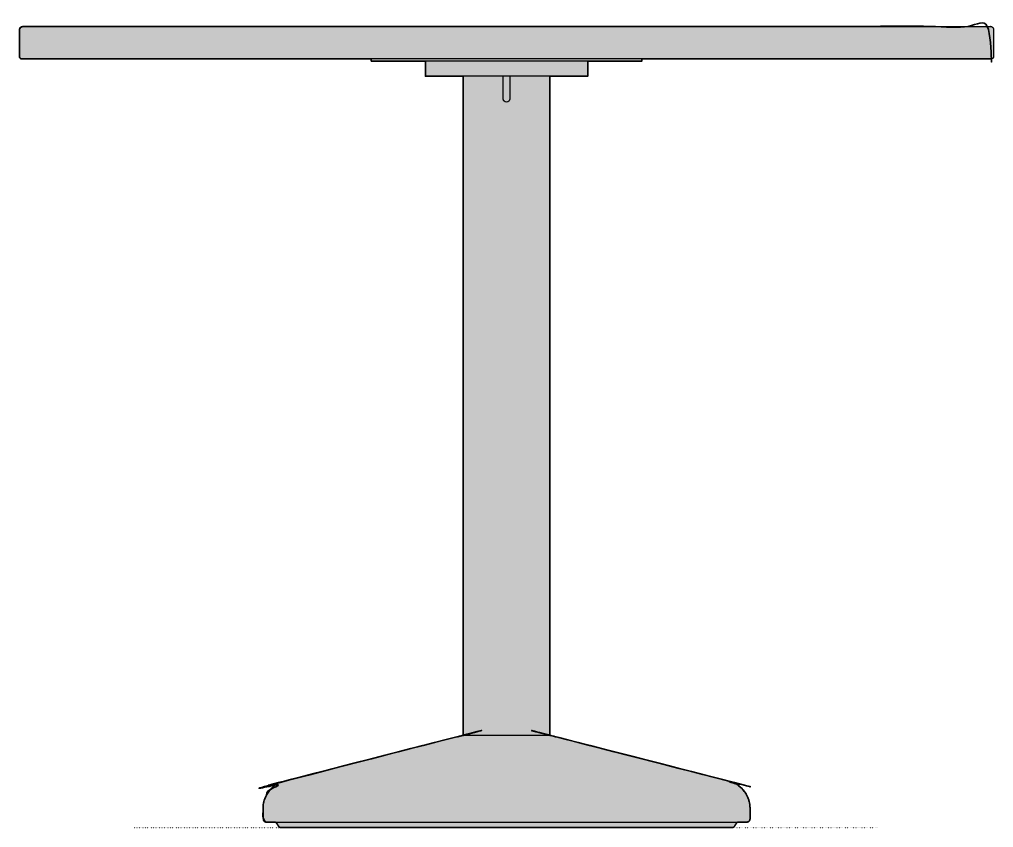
# Model space of a CAD drawing. Header units: millimetres. Extents: x -106 to 1927, y -1359 to 746.
# Drawn here: x -106 to 794, y 0 to 746 of the extents above; entities that cross this region are included whole.
import ezdxf

# ---------------------------------------------------------------- set-up
doc = ezdxf.new("R2010")
doc.units = ezdxf.units.MM
doc.linetypes.add('Dots', pattern=[1, 0, -1])
doc.layers.add('Blocks', color=7, linetype='Continuous')
doc.layers.add('Blocks$Fill', color=7, linetype='Continuous', true_color=0xffffff)
for name, color, linetype, lineweight, true_color in [('Blocks$Inner', 7, 'Continuous', 25, 0x007f00), ('Blocks$Outline', 7, 'Continuous', 35, 0xff3f3f), ('Groud', 7, 'Dots', 25, 0x243775)]:
    doc.layers.add(name, color=color, linetype=linetype, lineweight=lineweight, true_color=true_color)

# ---------------------------------------------------------------- blocks, each defined once
blk = doc.blocks.new('Ceramic Table Ø90 Front')
at = {"layer": 'Blocks$Fill'}
blk.add_hatch(color=256, dxfattribs=at).paths.add_polyline_path([(383.71, 85), (384.71, 85), (384.71, 85), (549.15, 42.91), (549.64, 42.78), (550.12, 42.64), (550.6, 42.49), (551.09, 42.34), (551.57, 42.17), (552.05, 41.99), (552.54, 41.79), (553.02, 41.59), (553.49, 41.38), (553.97, 41.16), (554.44, 40.92), (554.92, 40.68), (555.38, 40.42), (555.85, 40.16), (556.31, 39.88), (556.77, 39.59), (557.22, 39.3), (557.67, 38.99), (558.11, 38.67), (558.55, 38.34), (558.98, 38), (559.4, 37.65), (559.82, 37.29), (560.23, 36.93), (560.64, 36.55), (561.04, 36.16), (561.43, 35.77), (561.81, 35.36), (562.18, 34.95), (562.54, 34.53), (562.9, 34.1), (563.25, 33.67), (563.58, 33.22), (563.91, 32.77), (564.23, 32.32), (564.53, 31.85), (564.83, 31.38), (565.12, 30.91), (565.39, 30.43), (565.66, 29.94), (565.91, 29.45), (566.15, 28.96), (566.39, 28.46), (566.61, 27.96), (566.82, 27.45), (567.02, 26.94), (567.2, 26.43), (567.38, 25.92), (567.55, 25.41), (567.7, 24.89), (567.84, 24.38), (567.97, 23.86), (568.09, 23.34), (568.2, 22.82), (568.3, 22.31), (568.39, 21.79), (568.46, 21.28), (568.53, 20.76), (568.58, 20.25), (568.63, 19.74), (568.66, 19.23), (568.69, 18.73), (568.7, 18.22), (568.71, 17.72), (568.71, 8), (568.71, 7.93), (568.7, 7.87), (568.7, 7.8), (568.7, 7.73), (568.69, 7.66), (568.68, 7.59), (568.67, 7.52), (568.66, 7.45), (568.64, 7.38), (568.63, 7.31), (568.61, 7.24), (568.59, 7.17), (568.57, 7.1), (568.55, 7.03), (568.52, 6.96), (568.5, 6.9), (568.47, 6.83), (568.44, 6.76), (568.41, 6.69), (568.37, 6.62), (568.34, 6.55), (568.3, 6.49), (568.26, 6.42), (568.22, 6.36), (568.18, 6.29), (568.13, 6.23), (568.08, 6.17), (568.04, 6.11), (567.99, 6.05), (567.94, 5.99), (567.88, 5.93), (567.83, 5.88), (567.77, 5.82), (567.72, 5.77), (567.66, 5.72), (567.6, 5.67), (567.54, 5.62), (567.48, 5.58), (567.41, 5.53), (567.35, 5.49), (567.28, 5.45), (567.22, 5.41), (567.15, 5.37), (567.09, 5.34), (567.02, 5.3), (566.95, 5.27), (566.88, 5.24), (566.81, 5.21), (566.74, 5.18), (566.67, 5.16), (566.6, 5.14), (566.53, 5.12), (566.46, 5.1), (566.39, 5.08), (566.32, 5.06), (566.25, 5.05), (566.18, 5.04), (566.11, 5.03), (566.05, 5.02), (565.98, 5.01), (565.91, 5.01), (565.84, 5), (565.77, 5), (565.71, 5), (565.71, 5), (565.71, 5), (565.71, 5), (565.7, 5), (565.68, 5), (565.6, 5), (565.26, 5), (563.89, 5), (558.13, 5), (558.05, 5), (557.97, 5), (557.89, 4.99), (557.82, 4.98), (557.74, 4.97), (557.66, 4.96), (557.58, 4.94), (557.5, 4.92), (557.42, 4.9), (557.35, 4.87), (557.27, 4.85), (557.19, 4.82), (557.12, 4.79), (557.04, 4.75), (556.97, 4.71), (556.9, 4.68), (556.82, 4.63), (556.76, 4.59), (556.69, 4.54), (556.62, 4.5), (556.56, 4.44), (556.49, 4.39), (556.43, 4.34), (556.37, 4.28), (556.32, 4.22), (556.26, 4.17), (556.21, 4.11), (556.16, 4.04), (556.11, 3.98), (556.07, 3.92), (556.02, 3.85), (555.98, 3.79), (554.44, 1.21), (554.39, 1.15), (554.35, 1.08), (554.31, 1.02), (554.26, 0.96), (554.21, 0.89), (554.16, 0.83), (554.1, 0.78), (554.04, 0.72), (553.99, 0.66), (553.93, 0.61), (553.86, 0.56), (553.8, 0.5), (553.73, 0.46), (553.66, 0.41), (553.59, 0.37), (553.52, 0.32), (553.45, 0.28), (553.38, 0.25), (553.3, 0.21), (553.23, 0.18), (553.15, 0.15), (553.07, 0.13), (553, 0.1), (552.92, 0.08), (552.84, 0.06), (552.76, 0.04), (552.68, 0.03), (552.6, 0.02), (552.53, 0.01), (552.45, 0), (552.37, 0), (552.29, 0), (552.29, 0), (135.13, 0), (135.12, 0), (135.05, 0), (134.97, 0), (134.89, 0.01), (134.81, 0.02), (134.73, 0.03), (134.65, 0.04), (134.57, 0.06), (134.5, 0.08), (134.42, 0.1), (134.34, 0.13), (134.26, 0.15), (134.19, 0.18), (134.11, 0.21), (134.04, 0.25), (133.96, 0.28), (133.89, 0.32), (133.82, 0.37), (133.75, 0.41), (133.68, 0.46), (133.62, 0.5), (133.55, 0.56), (133.49, 0.61), (133.43, 0.66), (133.37, 0.72), (133.31, 0.78), (133.26, 0.83), (133.21, 0.89), (133.16, 0.96), (133.11, 1.02), (133.06, 1.08), (133.02, 1.15), (132.98, 1.21), (131.43, 3.79), (131.39, 3.85), (131.35, 3.92), (131.31, 3.98), (131.26, 4.04), (131.21, 4.1), (131.16, 4.16), (131.1, 4.22), (131.05, 4.28), (130.99, 4.33), (130.93, 4.39), (130.87, 4.44), (130.81, 4.49), (130.74, 4.53), (130.68, 4.58), (130.61, 4.62), (130.54, 4.67), (130.47, 4.71), (130.39, 4.74), (130.32, 4.78), (130.25, 4.81), (130.17, 4.84), (130.1, 4.87), (130.02, 4.89), (129.94, 4.91), (129.87, 4.93), (129.79, 4.95), (129.71, 4.96), (129.63, 4.98), (129.56, 4.99), (129.48, 4.99), (129.4, 5), (129.33, 5), (121.71, 5), (121.71, 5), (121.64, 5), (121.57, 5), (121.51, 5.01), (121.44, 5.01), (121.37, 5.02), (121.3, 5.03), (121.23, 5.04), (121.16, 5.05), (121.09, 5.06), (121.02, 5.08), (120.95, 5.1), (120.88, 5.12), (120.81, 5.14), (120.74, 5.16), (120.67, 5.18), (120.6, 5.21), (120.53, 5.24), (120.47, 5.27), (120.4, 5.3), (120.33, 5.34), (120.26, 5.37), (120.2, 5.41), (120.13, 5.45), (120.07, 5.49), (120, 5.53), (119.94, 5.58), (119.88, 5.62), (119.82, 5.67), (119.76, 5.72), (119.7, 5.77), (119.64, 5.82), (119.59, 5.88), (119.53, 5.93), (119.48, 5.99), (119.43, 6.05), (119.38, 6.11), (119.33, 6.17), (119.28, 6.23), (119.24, 6.29), (119.2, 6.36), (119.16, 6.42), (119.12, 6.49), (119.08, 6.55), (119.04, 6.62), (119.01, 6.69), (118.98, 6.76), (118.95, 6.83), (118.92, 6.9), (118.89, 6.96), (118.87, 7.03), (118.84, 7.1), (118.82, 7.17), (118.8, 7.24), (118.79, 7.31), (118.77, 7.38), (118.76, 7.45), (118.75, 7.52), (118.73, 7.59), (118.73, 7.66), (118.72, 7.73), (118.71, 7.8), (118.71, 7.87), (118.71, 7.93), (118.71, 8), (118.71, 17.72), (118.71, 18.22), (118.73, 18.73), (118.75, 19.23), (118.79, 19.74), (118.83, 20.25), (118.89, 20.76), (118.95, 21.28), (119.03, 21.79), (119.11, 22.31), (119.21, 22.82), (119.32, 23.34), (119.44, 23.86), (119.57, 24.38), (119.72, 24.89), (119.87, 25.41), (120.03, 25.92), (120.21, 26.43), (120.4, 26.94), (120.6, 27.45), (120.81, 27.96), (121.03, 28.46), (121.26, 28.96), (121.5, 29.45), (121.76, 29.94), (122.02, 30.43), (122.3, 30.91), (122.58, 31.38), (122.88, 31.85), (123.19, 32.32), (123.51, 32.77), (123.83, 33.22), (124.17, 33.67), (124.52, 34.1), (124.87, 34.53), (125.23, 34.95), (125.61, 35.36), (125.99, 35.77), (126.38, 36.16), (126.77, 36.55), (127.18, 36.93), (127.59, 37.29), (128.01, 37.65), (128.43, 38), (128.87, 38.34), (129.3, 38.67), (129.75, 38.99), (130.19, 39.3), (130.65, 39.59), (131.1, 39.88), (131.56, 40.16), (132.03, 40.42), (132.5, 40.68), (132.97, 40.92), (133.44, 41.16), (133.92, 41.38), (134.4, 41.59), (134.88, 41.79), (135.36, 41.99), (135.84, 42.17), (136.33, 42.34), (136.81, 42.49), (137.29, 42.64), (137.78, 42.78), (138.26, 42.91), (302.71, 85), (302.71, 85), (303.71, 85), (303.71, 694), (268.71, 694), (268.71, 694), (268.71, 700), (268.71, 708), (218.71, 708), (218.71, 708), (218.71, 710), (-104.29, 710), (-104.29, 710), (-104.34, 710.01), (-104.38, 710.01), (-104.43, 710.01), (-104.47, 710.01), (-104.52, 710.02), (-104.56, 710.02), (-104.61, 710.03), (-104.66, 710.04), (-104.7, 710.05), (-104.75, 710.06), (-104.8, 710.07), (-104.84, 710.08), (-104.89, 710.1), (-104.94, 710.11), (-104.98, 710.13), (-105.03, 710.15), (-105.07, 710.16), (-105.12, 710.18), (-105.17, 710.21), (-105.21, 710.23), (-105.26, 710.25), (-105.3, 710.28), (-105.34, 710.3), (-105.39, 710.33), (-105.43, 710.36), (-105.47, 710.39), (-105.51, 710.42), (-105.55, 710.45), (-105.59, 710.48), (-105.63, 710.52), (-105.67, 710.55), (-105.71, 710.59), (-105.74, 710.63), (-105.78, 710.67), (-105.81, 710.7), (-105.85, 710.74), (-105.88, 710.78), (-105.91, 710.83), (-105.94, 710.87), (-105.97, 710.91), (-105.99, 710.95), (-106.02, 711), (-106.05, 711.04), (-106.07, 711.09), (-106.09, 711.13), (-106.11, 711.18), (-106.13, 711.22), (-106.15, 711.27), (-106.17, 711.31), (-106.19, 711.36), (-106.2, 711.41), (-106.22, 711.45), (-106.23, 711.5), (-106.24, 711.55), (-106.25, 711.59), (-106.26, 711.64), (-106.27, 711.69), (-106.27, 711.73), (-106.28, 711.78), (-106.28, 711.82), (-106.29, 711.87), (-106.29, 711.92), (-106.29, 711.96), (-106.29, 712), (-106.29, 737), (-106.29, 737.07), (-106.29, 737.14), (-106.29, 737.21), (-106.28, 737.27), (-106.27, 737.34), (-106.26, 737.41), (-106.25, 737.48), (-106.24, 737.55), (-106.23, 737.62), (-106.21, 737.69), (-106.2, 737.76), (-106.18, 737.83), (-106.16, 737.9), (-106.13, 737.97), (-106.11, 738.04), (-106.08, 738.11), (-106.05, 738.18), (-106.02, 738.25), (-105.99, 738.31), (-105.96, 738.38), (-105.92, 738.45), (-105.88, 738.52), (-105.84, 738.58), (-105.8, 738.65), (-105.76, 738.71), (-105.72, 738.77), (-105.67, 738.83), (-105.62, 738.9), (-105.57, 738.96), (-105.52, 739.01), (-105.47, 739.07), (-105.41, 739.13), (-105.36, 739.18), (-105.3, 739.23), (-105.24, 739.28), (-105.18, 739.33), (-105.12, 739.38), (-105.06, 739.43), (-105, 739.47), (-104.93, 739.52), (-104.87, 739.56), (-104.8, 739.6), (-104.74, 739.63), (-104.67, 739.67), (-104.6, 739.7), (-104.53, 739.74), (-104.47, 739.77), (-104.4, 739.79), (-104.33, 739.82), (-104.26, 739.85), (-104.19, 739.87), (-104.12, 739.89), (-104.05, 739.91), (-103.98, 739.93), (-103.91, 739.94), (-103.84, 739.95), (-103.77, 739.97), (-103.7, 739.98), (-103.63, 739.99), (-103.56, 739.99), (-103.49, 740), (-103.43, 740), (-103.36, 740), (-103.29, 740), (-103.29, 740), (790.7, 740), (790.71, 740), (790.77, 740), (790.84, 740), (790.91, 740), (790.98, 739.99), (791.05, 739.99), (791.11, 739.98), (791.18, 739.97), (791.25, 739.95), (791.32, 739.94), (791.39, 739.93), (791.46, 739.91), (791.53, 739.89), (791.6, 739.87), (791.67, 739.85), (791.74, 739.82), (791.81, 739.79), (791.88, 739.77), (791.95, 739.74), (792.02, 739.7), (792.09, 739.67), (792.15, 739.63), (792.22, 739.6), (792.28, 739.56), (792.35, 739.52), (792.41, 739.47), (792.48, 739.43), (792.54, 739.38), (792.6, 739.33), (792.66, 739.28), (792.72, 739.23), (792.77, 739.18), (792.83, 739.13), (792.88, 739.07), (792.94, 739.01), (792.99, 738.96), (793.04, 738.9), (793.08, 738.83), (793.13, 738.77), (793.18, 738.71), (793.22, 738.65), (793.26, 738.58), (793.3, 738.52), (793.34, 738.45), (793.37, 738.38), (793.41, 738.31), (793.44, 738.25), (793.47, 738.18), (793.5, 738.11), (793.52, 738.04), (793.55, 737.97), (793.57, 737.9), (793.59, 737.83), (793.61, 737.76), (793.63, 737.69), (793.64, 737.62), (793.66, 737.55), (793.67, 737.48), (793.68, 737.41), (793.69, 737.34), (793.7, 737.27), (793.7, 737.21), (793.7, 737.14), (793.71, 737.07), (793.71, 737), (793.71, 712), (793.71, 711.96), (793.71, 711.92), (793.7, 711.87), (793.7, 711.82), (793.69, 711.78), (793.69, 711.73), (793.68, 711.69), (793.67, 711.64), (793.66, 711.59), (793.65, 711.55), (793.64, 711.5), (793.63, 711.45), (793.62, 711.41), (793.6, 711.36), (793.58, 711.31), (793.57, 711.27), (793.55, 711.22), (793.53, 711.18), (793.51, 711.13), (793.48, 711.09), (793.46, 711.04), (793.44, 711), (793.41, 710.95), (793.38, 710.91), (793.35, 710.87), (793.32, 710.83), (793.29, 710.78), (793.26, 710.74), (793.23, 710.7), (793.19, 710.67), (793.16, 710.63), (793.12, 710.59), (793.08, 710.55), (793.05, 710.52), (793.01, 710.48), (792.97, 710.45), (792.93, 710.42), (792.89, 710.39), (792.84, 710.36), (792.8, 710.33), (792.76, 710.3), (792.71, 710.28), (792.67, 710.25), (792.63, 710.23), (792.58, 710.21), (792.54, 710.18), (792.49, 710.16), (792.44, 710.15), (792.4, 710.13), (792.35, 710.11), (792.3, 710.1), (792.26, 710.08), (792.21, 710.07), (792.16, 710.06), (792.12, 710.05), (792.07, 710.04), (792.02, 710.03), (791.98, 710.02), (791.93, 710.02), (791.89, 710.01), (791.84, 710.01), (791.8, 710.01), (791.75, 710.01), (791.71, 710), (791.7, 710), (468.71, 710), (468.71, 708), (468.71, 708), (418.71, 708), (418.71, 694), (418.71, 694), (383.71, 694)], flags=0)
at = {"layer": 'Blocks$Inner'}
for points in [[(268.71, 694), (268.71, 700), (268.71, 708)], [(418.71, 708), (418.71, 700), (418.71, 694)]]:
    blk.add_lwpolyline(points, dxfattribs=at)
for points, weights in [([(-106.29, 737), (-106.29, 740), (-103.29, 740)], [1, 0.707106780659, 1]), ([(790.71, 740), (793.71, 740), (793.71, 737)], [1, 0.707106780659, 1]), ([(-104.29, 710), (-106.29, 710), (-106.29, 712)], [1, 0.707106780394, 1]), ([(793.71, 712), (793.71, 710), (791.71, 710)], [1, 0.707106780394, 1]), ([(343.71, 694), (268.71, 694), (268.71, 694)], [1, 0.707106781187, 1]), ([(418.71, 694), (418.71, 694), (343.71, 694)], [1, 0.707106781187, 1]), ([(118.71, 8), (118.71, 5), (121.71, 5)], [0.999999996063, 0.707106776132, 1.00000000061]), ([(129.29, 5), (130.7, 5), (131.43, 3.79)], [0.999999204679, 0.870200304435, 1]), ([(132.98, 1.21), (133.71, 0), (135.12, 0)], [0.999999996831, 0.870199904235, 0.999999997093]), ([(552.29, 0), (553.71, 0), (554.44, 1.21)], [0.99999995607, 0.870199868537, 0.99999995607]), ([(554.44, 1.21), (555.21, 2.5), (555.98, 3.79)], [0.99999995607, 0.999999956661, 0.999999956661]), ([(555.98, 3.79), (556.71, 5), (558.13, 5)], [1.00000000005, 0.870199906744, 1]), ([(565.71, 5), (568.71, 5), (568.71, 8)], [0.99999996477, 0.70710675079, 0.999999960225])]:
    blk.add_rational_spline(points, weights, degree=2, dxfattribs=at)
for points, weights, knots in [([(-103.29, 740), (-103.29, 740), (343.71, 740), (790.71, 740), (790.71, 740)], [1, 0.707106781187, 1, 0.707106781187, 1], [1468.428528, 1468.428528, 1468.428528, 2170.574208, 2170.574208, 2872.719889, 2872.719889, 2872.719889]), ([(791.71, 710), (791.71, 710), (343.71, 710), (-104.29, 710), (-104.29, 710)], [1, 0.707106781187, 1, 0.707106781187, 1], [2905.573871, 2905.573871, 2905.573871, 3609.290348, 3609.290348, 4313.006824, 4313.006824, 4313.006824]), ([(468.71, 708), (468.71, 708), (343.71, 708), (218.71, 708), (218.71, 708)], [1, 0.707106781187, 1, 0.707106781187, 1], [-0.212, -0.212, -0.212, 196.137541, 196.137541, 392.487082, 392.487082, 392.487082]), ([(302.71, 85), (220.48, 63.96), (138.26, 42.91), (118.71, 37.91), (118.71, 17.72), (118.71, 12.86), (118.71, 8)], [0.999999995557, 0.999999995557, 0.999999995557, 0.789920461351, 0.999999995557, 0.999999995557, 0.999999995557], [1249.821838, 1249.821838, 1249.821838, 1250.815793, 1250.815793, 1285.14188, 1285.14188, 1294.865149, 1294.865149, 1294.865149]), ([(384.71, 85), (384.71, 85), (343.71, 85), (302.71, 85), (302.71, 85)], [0.999999759115, 0.707106901629, 1, 0.707106901535, 0.999999759304], [1085.822158, 1085.822158, 1085.822158, 1167.821998, 1167.821998, 1249.821838, 1249.821838, 1249.821838]), ([(568.71, 8), (568.71, 12.86), (568.71, 17.72), (568.71, 37.91), (549.15, 42.91), (466.93, 63.96), (384.71, 85)], [0.999999960186, 0.999999960186, 0.999999960186, 0.78992043341, 0.999999960186, 0.999999960186, 0.999999960186], [1040.778847, 1040.778847, 1040.778847, 1050.502116, 1050.502116, 1084.828202, 1084.828202, 1085.822158, 1085.822158, 1085.822158]), ([(121.71, 5), (121.71, 5), (343.71, 5), (565.71, 5), (565.71, 5)], [1.00000000061, 0.707106786368, 1.00000000454, 0.707106804287, 0.99999996477], [1299.577538, 1299.577538, 1299.577538, 1648.285583, 1648.285583, 1996.993608, 1996.993608, 1996.993608]), ([(135.12, 0), (135.12, 0), (343.71, 0), (552.29, 0), (552.29, 0)], [0.999999997093, 0.70710678264, 1, 0.707106803152, 0.99999995607], [-1002.150327, -1002.150327, -1002.150327, -674.514724, -674.514724, -346.879143, -346.879143, -346.879143])]:
    blk.add_rational_spline(points, weights, degree=2, knots=knots, dxfattribs=at)
for points, degree in [([(-106.29, 712), (-106.29, 737)], 1), ([(793.71, 737), (793.71, 712)], 1), ([(218.71, 708), (218.71, 710)], 1), ([(468.71, 710), (468.71, 708)], 1), ([(303.71, 85), (303.71, 694)], 1), ([(340.71, 683), (340.71, 694)], 1), ([(346.71, 694), (346.71, 683)], 1), ([(383.71, 694), (383.71, 85)], 1), ([(131.43, 3.79), (132.21, 2.5), (132.98, 1.21)], 2)]:
    blk.add_open_spline(points, degree=degree, dxfattribs=at)
for points, knots in [([(340.71, 673), (340.71, 673), (340.71, 673.03), (340.71, 673.16), (340.71, 673.38), (340.71, 673.69), (340.71, 674.11), (340.71, 674.62), (340.71, 675.23), (340.71, 675.92), (340.71, 676.69), (340.71, 677.52), (340.71, 678.4), (340.71, 679.31), (340.71, 680.24), (340.71, 681.17), (340.71, 682.09), (340.71, 682.7), (340.71, 683)], [47.02049, 47.02049, 47.02049, 47.02049, 47.920246, 48.850312, 49.808028, 50.790074, 51.792492, 52.81075, 53.839851, 54.874459, 55.909067, 56.938167, 57.956426, 58.958843, 59.940889, 60.898606, 61.828671, 62.728428, 62.728428, 62.728428, 62.728428]), ([(346.71, 683), (346.71, 682.7), (346.71, 682.09), (346.71, 681.17), (346.71, 680.24), (346.71, 679.31), (346.71, 678.4), (346.71, 677.52), (346.71, 676.69), (346.71, 675.92), (346.71, 675.23), (346.71, 674.62), (346.71, 674.11), (346.71, 673.69), (346.71, 673.38), (346.71, 673.16), (346.71, 673.03), (346.71, 673), (346.71, 673)], [12.112, 12.112, 12.112, 12.112, 13.011757, 13.941822, 14.899539, 15.881585, 16.884002, 17.902261, 18.931361, 19.965969, 21.000577, 22.029678, 23.047936, 24.050354, 25.0324, 25.990116, 26.920182, 27.819938, 27.819938, 27.819938, 27.819938]), ([(346.71, 673), (346.71, 673), (346.71, 672.92), (346.71, 672.89), (346.7, 672.86), (346.7, 672.76), (346.69, 672.7), (346.68, 672.58), (346.67, 672.52), (346.62, 672.27), (346.57, 672.08), (346.35, 671.52), (346.12, 671.17), (345.83, 670.88), (345.27, 670.32), (344.5, 670), (343.71, 670), (342.91, 670), (342.15, 670.32), (341.59, 670.88), (341.54, 670.93), (341.49, 670.98), (341.44, 671.03), (341.4, 671.09), (341.36, 671.14), (341.31, 671.19), (341.28, 671.25), (341.24, 671.31), (341.2, 671.36), (341.16, 671.42), (341.13, 671.48), (341.09, 671.54), (341.06, 671.6), (341.03, 671.66), (341, 671.72), (340.97, 671.78), (340.94, 671.84), (340.92, 671.9), (340.9, 671.96), (340.87, 672.02), (340.85, 672.09), (340.83, 672.15), (340.82, 672.21), (340.8, 672.27), (340.78, 672.33), (340.77, 672.4), (340.76, 672.46), (340.75, 672.52), (340.74, 672.58), (340.73, 672.64), (340.72, 672.7), (340.72, 672.77), (340.71, 672.83), (340.71, 672.89), (340.71, 672.94), (340.71, 673)], [27.819938, 27.819938, 27.819938, 27.819938, 27.819981, 27.819981, 27.913067, 27.913067, 28.103569, 28.103569, 28.298169, 28.298169, 28.904676, 28.904676, 30.186026, 30.186026, 30.186026, 32.603258, 32.603258, 32.603258, 35.02049, 35.02049, 35.02049, 36.02049, 36.02049, 36.02049, 37.02049, 37.02049, 37.02049, 38.02049, 38.02049, 38.02049, 39.02049, 39.02049, 39.02049, 40.02049, 40.02049, 40.02049, 41.02049, 41.02049, 41.02049, 42.02049, 42.02049, 42.02049, 43.02049, 43.02049, 43.02049, 44.02049, 44.02049, 44.02049, 45.02049, 45.02049, 45.02049, 46.02049, 46.02049, 46.02049, 47.02049, 47.02049, 47.02049, 47.02049])]:
    blk.add_open_spline(points, degree=3, knots=knots, dxfattribs=at)
at = {"layer": 'Blocks$Outline'}
for points in [[(303.71, 85), (303.71, 694)], [(383.71, 694), (383.71, 85)]]:
    blk.add_lwpolyline(points, dxfattribs=at)
for points, weights, knots in [([(-106.29, 712), (-106.29, 724.5), (-106.29, 737), (-106.29, 740), (-103.29, 740), (-103.29, 740), (343.71, 740), (790.71, 740), (790.71, 740), (793.71, 740), (793.71, 737), (793.71, 724.5), (793.71, 712), (793.71, 710), (791.71, 710), (791.71, 710), (468.71, 710)], [1, 1, 1, 0.707106780659, 1, 0.707106781187, 1, 0.707106781187, 1, 0.707106780659, 1, 1, 1, 0.707106780394, 1, 0.762781557979, 0.909816390669], [1438.716139, 1438.716139, 1438.716139, 1463.716139, 1463.716139, 1468.428528, 1468.428528, 2170.574208, 2170.574208, 2872.719889, 2872.719889, 2877.432278, 2877.432278, 2902.432278, 2902.432278, 2905.573871, 2905.573871, 3475.523994, 3475.523994, 3475.523994]), ([(218.71, 710), (-104.29, 710), (-104.29, 710), (-106.29, 710), (-106.29, 712)], [0.909816390669, 0.762781557979, 1, 0.707106780394, 1], [3743.056701, 3743.056701, 3743.056701, 4313.006824, 4313.006824, 4316.148417, 4316.148417, 4316.148417]), ([(268.71, 708), (218.71, 708), (218.71, 708), (218.71, 709), (218.71, 710)], [0.857864376269, 0.828427124746, 1, 1, 1], [277.468184, 277.468184, 277.468184, 392.487082, 392.487082, 394.487082, 394.487082, 394.487082]), ([(303.71, 694), (268.71, 694), (268.71, 694), (268.71, 697), (268.71, 700), (268.71, 704), (268.71, 708)], [0.864240209599, 0.81399269787, 1, 1, 1, 1, 1], [174.802186, 174.802186, 174.802186, 249.619449, 249.619449, 255.619449, 255.619449, 263.619449, 263.619449, 263.619449]), ([(418.71, 708), (418.71, 704), (418.71, 700), (418.71, 697), (418.71, 694), (418.71, 694), (383.71, 694)], [1, 1, 1, 1, 1, 0.813992745375, 0.864240183933], [0, 0, 0, 8, 8, 14, 14, 88.817244, 88.817244, 88.817244]), ([(468.71, 710), (468.71, 709), (468.71, 708), (468.71, 708), (418.71, 708)], [1, 1, 1, 0.828427124746, 0.857864376269], [-2.212, -2.212, -2.212, -0.212, -0.212, 114.806898, 114.806898, 114.806898]), ([(129.33, 5), (129.31, 5), (121.71, 5), (121.71, 5), (118.71, 5), (118.71, 8), (118.71, 12.86), (118.71, 17.72), (118.71, 37.91), (138.26, 42.91), (220.48, 63.96), (302.71, 85), (302.71, 85), (303.71, 85)], [0.914607247724, 0.914689170131, 0.948237810242, 0.999999964958, 0.707106750923, 0.999999960414, 0.999999960414, 0.999999960414, 0.78992043359, 0.999999960414, 0.999999960414, 0.999999960414, 0.955998520743, 0.925217800171], [-1361.354746, -1361.354746, -1361.354746, -1361.20369, -1299.57754, -1299.57754, -1294.865151, -1294.865151, -1285.141881, -1285.141881, -1250.815794, -1250.815794, -1249.821838, -1249.821838, -1237.502963, -1237.502963, -1237.502963]), ([(383.71, 85), (384.71, 85), (384.71, 85), (466.93, 63.96), (549.15, 42.91), (568.71, 37.91), (568.71, 17.72), (568.71, 12.86), (568.71, 8), (568.71, 5), (565.71, 5)], [0.925225759756, 0.956004209684, 0.999999960225, 0.999999960225, 0.999999960225, 0.789920433441, 0.999999960225, 0.999999960225, 0.999999960225, 0.70710675079, 0.99999996477], [-1098.139439, -1098.139439, -1098.139439, -1085.822158, -1085.822158, -1084.828202, -1084.828202, -1050.502116, -1050.502116, -1040.778847, -1040.778847, -1036.066458, -1036.066458, -1036.066458]), ([(555.98, 3.79), (555.21, 2.5), (554.44, 1.21), (553.71, 0), (552.29, 0), (552.29, 0), (343.71, 0), (135.12, 0), (135.12, 0), (133.71, 0), (132.98, 1.21), (132.21, 2.5), (131.43, 3.79)], [0.99999995983, 0.99999995983, 0.999999959239, 0.870199871294, 0.999999959239, 0.707106805392, 1.00000000317, 0.707106784881, 1.00000000026, 0.870199906993, 1, 1, 1], [-1016.778978, -1016.778978, -1016.778978, -1013.776543, -1013.776543, -1011.200601, -1011.200601, -683.565021, -683.565021, -355.929417, -355.929417, -353.353475, -353.353475, -350.350972, -350.350972, -350.350972])]:
    blk.add_rational_spline(points, weights, degree=2, knots=knots, dxfattribs=at)
for points, weights in [([(131.43, 3.79), (130.72, 4.98), (129.33, 5)], [1, 0.872228304755, 0.996006599959]), ([(558.13, 5), (556.71, 5), (555.98, 3.79)], [1, 0.870199906744, 1.00000000005]), ([(565.71, 5), (565.71, 5), (558.13, 5)], [0.99999992912, 0.948237341883, 0.914770611815])]:
    blk.add_rational_spline(points, weights, degree=2, dxfattribs=at)

msp = doc.modelspace()

# ---------------------------------------------------------------- linework, layer by layer
at = {"layer": 'Groud'}
msp.add_lwpolyline([(0, 0), (687.41, 0)], dxfattribs=at)

# ---------------------------------------------------------------- block references
at = {"layer": 'Blocks'}
msp.add_blockref('Ceramic Table Ø90 Front', (0, 0), dxfattribs=at)

doc.saveas('drawing.dxf')
